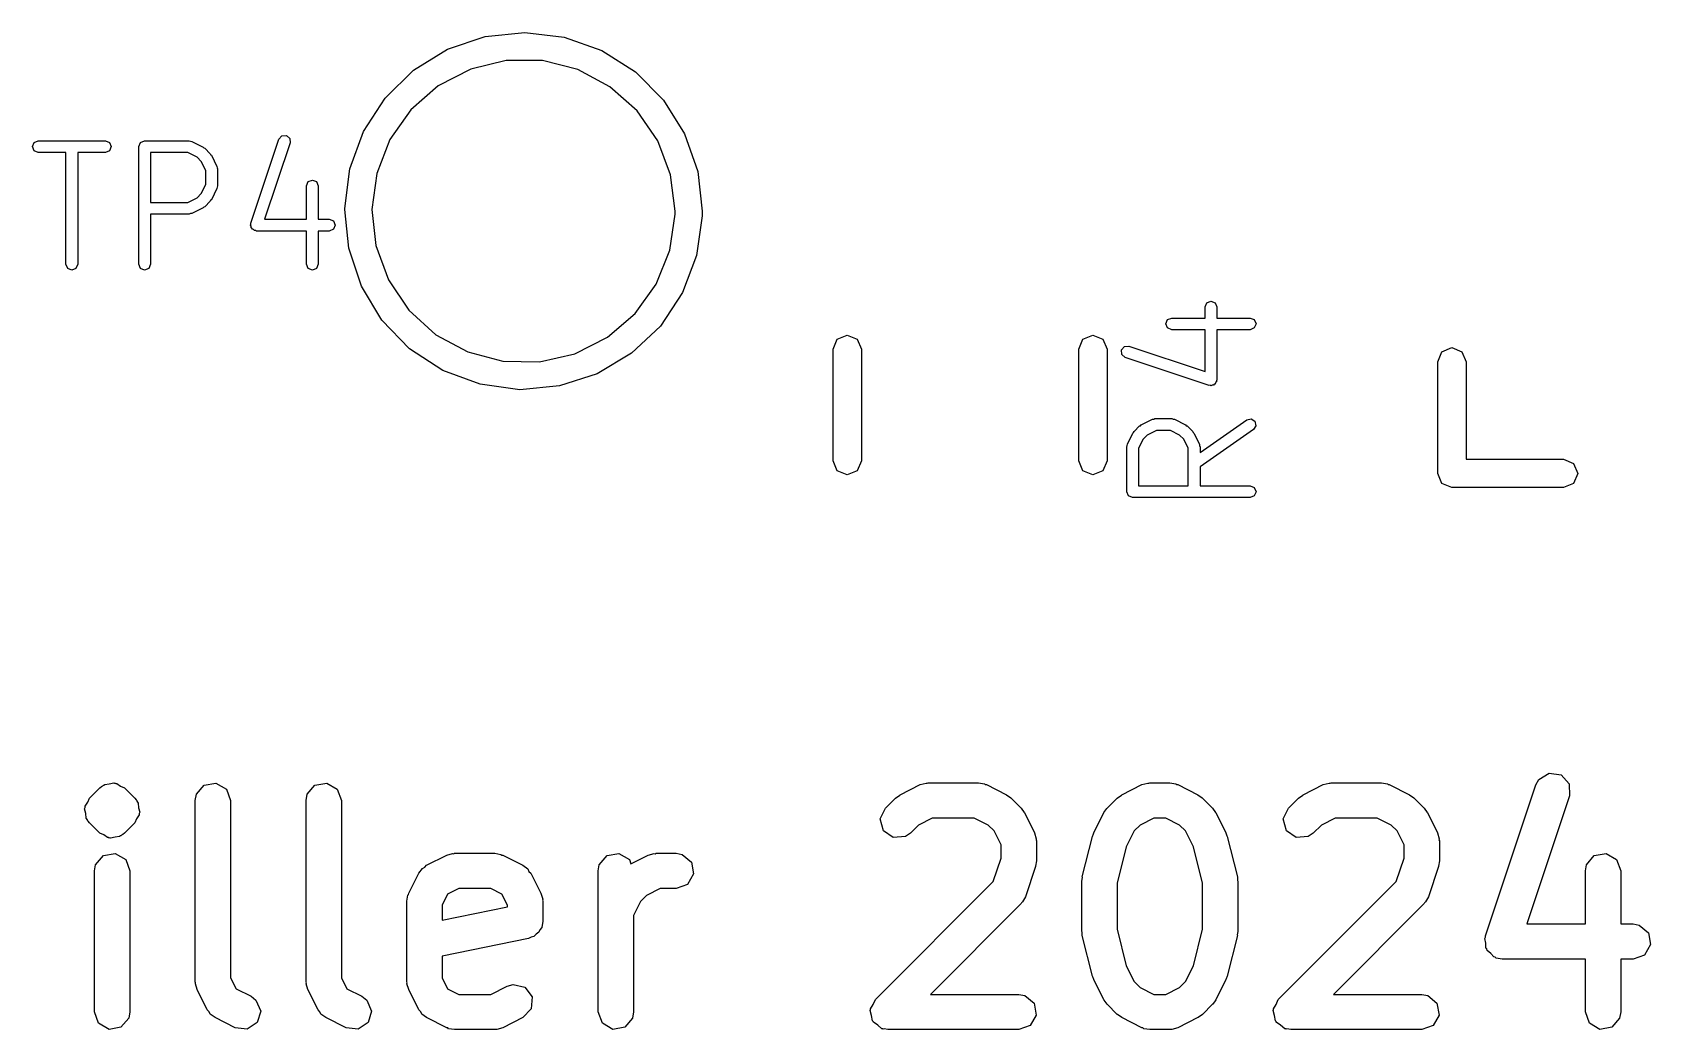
# Model space of a CAD drawing. Extents: x 85.3 to 113.2, y -106.5 to -93.2.
# Drawn here: x 90.91 to 97.8, y -106.48 to -102.24 of the extents above; entities that cross this region are included whole.
import ezdxf

# ---------------------------------------------------------------- set-up
doc = ezdxf.new("R2010")
doc.units = 0
doc.layers.add('BLACK', color=7, linetype='CONTINUOUS')

msp = doc.modelspace()

# ---------------------------------------------------------------- linework, layer by layer
at = {"layer": 'BLACK', "linetype": 'CONTINUOUS'}
for p, q in [((92.6764, -102.312), (92.8368, -102.258)), ((92.8368, -102.258), (93.0053, -102.24)), ((93.0053, -102.24), (93.1735, -102.26)), ((93.1735, -102.26), (93.3332, -102.317)), ((92.5321, -102.401), (92.6764, -102.312)), ((92.9259, -102.36), (92.7753, -102.396)), ((93.0808, -102.36), (92.9259, -102.36)), ((93.231, -102.398), (93.0808, -102.36)), ((93.3332, -102.317), (93.4762, -102.408)), ((92.411, -102.52), (92.5321, -102.401)), ((92.7753, -102.396), (92.6376, -102.467)), ((93.3679, -102.471), (93.231, -102.398)), ((93.4762, -102.408), (93.5956, -102.528)), ((92.6376, -102.467), (92.5209, -102.569)), ((93.4836, -102.574), (93.3679, -102.471)), ((92.3193, -102.662), (92.411, -102.52)), ((92.5209, -102.569), (92.4318, -102.695)), ((93.5713, -102.701), (93.4836, -102.574)), ((93.5956, -102.528), (93.6854, -102.672)), ((90.9105, -102.726), (90.9178, -102.709)), ((90.9178, -102.709), (90.9355, -102.701)), ((90.9355, -102.701), (91.2212, -102.701)), ((91.2212, -102.701), (91.2389, -102.709)), ((91.2389, -102.709), (91.2462, -102.726)), ((91.3629, -102.726), (91.3702, -102.709)), ((91.3702, -102.709), (91.3879, -102.701)), ((91.3879, -102.701), (91.5783, -102.701)), ((91.5783, -102.701), (91.5837, -102.703)), ((91.5837, -102.703), (91.5895, -102.704)), ((91.5895, -102.704), (91.6371, -102.728)), ((91.8403, -103.052), (91.9594, -102.694)), ((92.0068, -102.71), (91.8987, -103.035)), ((91.9594, -102.694), (91.9719, -102.68)), ((91.9719, -102.68), (91.991, -102.679)), ((91.991, -102.679), (92.0055, -102.691)), ((92.0055, -102.691), (92.0068, -102.71)), ((92.2613, -102.821), (92.3193, -102.662)), ((92.4318, -102.695), (92.3756, -102.84)), ((93.6261, -102.846), (93.5713, -102.701)), ((93.6854, -102.672), (93.7411, -102.832)), ((90.9178, -102.744), (90.9105, -102.726)), ((90.9355, -102.751), (90.9178, -102.744)), ((91.0533, -102.751), (90.9355, -102.751)), ((91.0533, -103.226), (91.0533, -102.751)), ((91.2212, -102.751), (91.1033, -102.751)), ((91.1033, -102.751), (91.1033, -103.226)), ((91.2389, -102.744), (91.2212, -102.751)), ((91.2462, -102.726), (91.2389, -102.744)), ((91.3629, -103.226), (91.3629, -102.726)), ((91.4129, -102.751), (91.4129, -102.963)), ((91.5724, -102.751), (91.4129, -102.751)), ((91.6111, -102.771), (91.5724, -102.751)), ((91.6292, -102.789), (91.6111, -102.771)), ((91.6486, -102.827), (91.6292, -102.789)), ((91.6371, -102.728), (91.6398, -102.731)), ((91.6398, -102.731), (91.6436, -102.732)), ((91.6436, -102.732), (91.6674, -102.756)), ((91.6674, -102.756), (91.669, -102.76)), ((91.669, -102.76), (91.6721, -102.763)), ((91.6721, -102.763), (91.6959, -102.81)), ((91.6486, -102.887), (91.6486, -102.827)), ((91.6959, -102.81), (91.6963, -102.816)), ((91.6963, -102.816), (91.6986, -102.821)), ((91.6986, -102.821), (91.6986, -102.893)), ((92.2401, -102.989), (92.2613, -102.821)), ((92.3756, -102.84), (92.3553, -102.993)), ((93.6447, -103), (93.6261, -102.846)), ((93.7411, -102.832), (93.76, -103)), ((91.6111, -102.944), (91.6292, -102.926)), ((91.6292, -102.926), (91.6486, -102.887)), ((91.6959, -102.904), (91.6721, -102.952)), ((91.6963, -102.898), (91.6959, -102.904)), ((91.6986, -102.893), (91.6963, -102.898)), ((92.0771, -102.893), (92.0845, -102.875)), ((92.0771, -103.035), (92.0771, -102.893)), ((92.0845, -102.875), (92.1021, -102.868)), ((92.1021, -102.868), (92.1198, -102.875)), ((92.1198, -102.875), (92.1271, -102.893)), ((92.1271, -102.893), (92.1271, -103.035)), ((91.4129, -102.963), (91.5724, -102.963)), ((91.5724, -102.963), (91.6111, -102.944)), ((91.6371, -102.987), (91.5895, -103.01)), ((91.6398, -102.984), (91.6371, -102.987)), ((91.6436, -102.982), (91.6398, -102.984)), ((91.6674, -102.958), (91.6436, -102.982)), ((91.669, -102.954), (91.6674, -102.958)), ((91.6721, -102.952), (91.669, -102.954)), ((92.2405, -102.993), (92.2401, -102.989)), ((92.2566, -103.158), (92.2405, -102.993)), ((92.3553, -102.993), (92.3723, -103.147)), ((91.5783, -103.013), (91.4129, -103.013)), ((91.4129, -103.013), (91.4129, -103.226)), ((91.5837, -103.011), (91.5783, -103.013)), ((91.5895, -103.01), (91.5837, -103.011)), ((91.839, -103.06), (91.8406, -103.056)), ((91.8413, -103.065), (91.839, -103.06)), ((91.8406, -103.056), (91.8403, -103.052)), ((91.8417, -103.071), (91.8413, -103.065)), ((91.8987, -103.035), (92.0771, -103.035)), ((92.1271, -103.035), (92.1736, -103.035)), ((92.1736, -103.035), (92.1912, -103.042)), ((92.1912, -103.042), (92.1986, -103.06)), ((92.1986, -103.06), (92.1912, -103.077)), ((93.6227, -103.167), (93.6446, -103.014)), ((93.6446, -103.014), (93.6447, -103)), ((93.7597, -103.021), (93.7361, -103.189)), ((93.76, -103), (93.7597, -103.021)), ((91.8448, -103.073), (91.8417, -103.071)), ((91.8464, -103.077), (91.8448, -103.073)), ((91.8517, -103.079), (91.8464, -103.077)), ((91.8561, -103.083), (91.8517, -103.079)), ((91.8602, -103.083), (91.8561, -103.083)), ((91.864, -103.085), (91.8602, -103.083)), ((92.0771, -103.085), (91.864, -103.085)), ((92.0771, -103.226), (92.0771, -103.085)), ((92.1736, -103.085), (92.1271, -103.085)), ((92.1271, -103.085), (92.1271, -103.226)), ((92.1912, -103.077), (92.1736, -103.085)), ((92.3101, -103.319), (92.2566, -103.158)), ((92.3723, -103.147), (92.4256, -103.293)), ((93.565, -103.311), (93.6227, -103.167)), ((93.7361, -103.189), (93.676, -103.347)), ((91.0607, -103.244), (91.0533, -103.226)), ((91.0783, -103.251), (91.0607, -103.244)), ((91.096, -103.244), (91.0783, -103.251)), ((91.1033, -103.226), (91.096, -103.244)), ((91.3702, -103.244), (91.3629, -103.226)), ((91.3879, -103.251), (91.3702, -103.244)), ((91.4055, -103.244), (91.3879, -103.251)), ((91.4129, -103.226), (91.4055, -103.244)), ((92.0845, -103.244), (92.0771, -103.226)), ((92.1021, -103.251), (92.0845, -103.244)), ((92.1198, -103.244), (92.1021, -103.251)), ((92.1271, -103.226), (92.1198, -103.244)), ((92.3979, -103.464), (92.3101, -103.319)), ((92.4256, -103.293), (92.512, -103.421)), ((93.4746, -103.436), (93.565, -103.311)), ((93.676, -103.347), (93.5822, -103.489)), ((95.8997, -103.408), (95.907, -103.391)), ((95.8997, -103.455), (95.8997, -103.408)), ((95.907, -103.391), (95.9247, -103.383)), ((95.9247, -103.383), (95.9424, -103.391)), ((95.9424, -103.391), (95.9497, -103.408)), ((95.9497, -103.408), (95.9497, -103.455)), ((92.5156, -103.586), (92.3979, -103.464)), ((92.512, -103.421), (92.6265, -103.526)), ((93.3568, -103.537), (93.4746, -103.436)), ((95.7331, -103.48), (95.7404, -103.462)), ((95.7404, -103.462), (95.7581, -103.455)), ((95.7581, -103.455), (95.8997, -103.455)), ((95.9497, -103.455), (96.0914, -103.455)), ((96.0914, -103.455), (96.1091, -103.462)), ((96.1091, -103.462), (96.1164, -103.48)), ((92.6265, -103.526), (92.7627, -103.599)), ((93.2184, -103.607), (93.3568, -103.537)), ((93.5822, -103.489), (93.4595, -103.605)), ((94.3175, -103.588), (94.3351, -103.545)), ((94.3351, -103.545), (94.3775, -103.528)), ((94.3775, -103.528), (94.4199, -103.545)), ((94.4199, -103.545), (94.4375, -103.588)), ((95.3625, -103.588), (95.3801, -103.545)), ((95.3801, -103.545), (95.4225, -103.528)), ((95.4225, -103.528), (95.4649, -103.545)), ((95.4649, -103.545), (95.4825, -103.588)), ((95.7404, -103.497), (95.7331, -103.48)), ((95.7581, -103.505), (95.7404, -103.497)), ((95.8997, -103.505), (95.7581, -103.505)), ((95.8997, -103.683), (95.8997, -103.505)), ((96.0914, -103.505), (95.9497, -103.505)), ((95.9497, -103.505), (95.9497, -103.718)), ((96.1091, -103.497), (96.0914, -103.505)), ((96.1164, -103.48), (96.1091, -103.497)), ((92.6573, -103.678), (92.5156, -103.586)), ((92.7627, -103.599), (92.9125, -103.639)), ((93.0674, -103.641), (93.2184, -103.607)), ((93.4595, -103.605), (93.314, -103.692)), ((94.3175, -104.062), (94.3175, -103.588)), ((94.4375, -103.588), (94.4375, -104.062)), ((95.3625, -104.062), (95.3625, -103.588)), ((95.4825, -103.588), (95.4825, -104.062)), ((95.5439, -103.591), (95.5564, -103.576)), ((95.5452, -103.61), (95.5439, -103.591)), ((95.5597, -103.623), (95.5452, -103.61)), ((95.5564, -103.576), (95.5755, -103.575)), ((95.5755, -103.575), (95.8997, -103.683)), ((96.89, -103.641), (96.9076, -103.599)), ((96.9076, -103.599), (96.95, -103.581)), ((96.95, -103.581), (96.9924, -103.599)), ((96.9924, -103.599), (97.01, -103.641)), ((92.8161, -103.737), (92.6573, -103.678)), ((92.9125, -103.639), (93.0674, -103.641)), ((95.9168, -103.742), (95.5597, -103.623)), ((96.89, -104.116), (96.89, -103.641)), ((97.01, -103.641), (97.01, -104.056)), ((92.9841, -103.76), (92.8161, -103.737)), ((93.1528, -103.744), (92.9841, -103.76)), ((93.314, -103.692), (93.1528, -103.744)), ((95.9209, -103.741), (95.9168, -103.742)), ((95.9247, -103.743), (95.9209, -103.741)), ((95.9301, -103.741), (95.9247, -103.743)), ((95.9359, -103.74), (95.9301, -103.741)), ((95.9386, -103.737), (95.9359, -103.74)), ((95.9424, -103.736), (95.9386, -103.737)), ((95.9446, -103.73), (95.9424, -103.736)), ((95.9484, -103.726), (95.9446, -103.73)), ((95.9497, -103.718), (95.9481, -103.722)), ((95.9481, -103.722), (95.9484, -103.726)), ((95.6278, -103.91), (95.6754, -103.886)), ((95.6754, -103.886), (95.6813, -103.886)), ((95.6813, -103.886), (95.6866, -103.883)), ((95.6866, -103.883), (95.7581, -103.883)), ((95.7581, -103.883), (95.7634, -103.886)), ((95.7634, -103.886), (95.7692, -103.886)), ((95.7692, -103.886), (95.8169, -103.91)), ((95.8783, -104.027), (96.0771, -103.888)), ((96.0771, -103.888), (96.0957, -103.884)), ((96.0957, -103.884), (96.1119, -103.894)), ((95.569, -103.992), (95.5928, -103.945)), ((95.5928, -103.945), (95.5959, -103.942)), ((95.5959, -103.942), (95.5975, -103.938)), ((95.5975, -103.938), (95.6213, -103.914)), ((95.6213, -103.914), (95.6251, -103.913)), ((95.6251, -103.913), (95.6278, -103.91)), ((95.6538, -103.953), (95.6357, -103.971)), ((95.6925, -103.933), (95.6538, -103.953)), ((95.7522, -103.933), (95.6925, -103.933)), ((95.7909, -103.953), (95.7522, -103.933)), ((95.8089, -103.971), (95.7909, -103.953)), ((95.8169, -103.91), (95.8196, -103.913)), ((95.8196, -103.913), (95.8234, -103.914)), ((95.8234, -103.914), (95.8472, -103.938)), ((95.8472, -103.938), (95.8487, -103.942)), ((95.8487, -103.942), (95.8518, -103.945)), ((95.8518, -103.945), (95.8757, -103.992)), ((96.1057, -103.929), (95.8783, -104.088)), ((96.116, -103.913), (96.1057, -103.929)), ((96.1119, -103.894), (96.116, -103.913)), ((95.5664, -104.004), (95.5686, -103.998)), ((95.5664, -104.194), (95.5664, -104.004)), ((95.5686, -103.998), (95.569, -103.992)), ((95.6357, -103.971), (95.6164, -104.009)), ((95.6164, -104.009), (95.6164, -104.169)), ((95.8283, -104.009), (95.8089, -103.971)), ((95.8283, -104.169), (95.8283, -104.009)), ((95.8757, -103.992), (95.8761, -103.998)), ((95.8761, -103.998), (95.8783, -104.004)), ((95.8783, -104.004), (95.8783, -104.027)), ((94.3351, -104.105), (94.3175, -104.062)), ((94.4375, -104.062), (94.4199, -104.105)), ((95.3801, -104.105), (95.3625, -104.062)), ((95.4825, -104.062), (95.4649, -104.105)), ((95.8783, -104.088), (95.8783, -104.169)), ((97.01, -104.056), (97.425, -104.056)), ((97.425, -104.056), (97.4674, -104.074)), ((97.4674, -104.074), (97.485, -104.116)), ((94.3775, -104.122), (94.3351, -104.105)), ((94.4199, -104.105), (94.3775, -104.122)), ((95.4225, -104.122), (95.3801, -104.105)), ((95.4649, -104.105), (95.4225, -104.122)), ((96.9076, -104.159), (96.89, -104.116)), ((96.95, -104.176), (96.9076, -104.159)), ((97.4674, -104.159), (97.425, -104.176)), ((97.485, -104.116), (97.4674, -104.159)), ((95.5737, -104.212), (95.5664, -104.194)), ((95.5914, -104.219), (95.5737, -104.212)), ((96.0914, -104.219), (95.5914, -104.219)), ((95.6164, -104.169), (95.8283, -104.169)), ((95.8783, -104.169), (96.0914, -104.169)), ((96.0914, -104.169), (96.1091, -104.176)), ((96.1091, -104.212), (96.0914, -104.219)), ((96.1091, -104.176), (96.1164, -104.194)), ((96.1164, -104.194), (96.1091, -104.212)), ((97.425, -104.176), (96.95, -104.176)), ((97.3198, -105.418), (97.3635, -105.391)), ((97.3635, -105.391), (97.4143, -105.398)), ((97.4143, -105.398), (97.4483, -105.437)), ((91.1541, -105.497), (91.197, -105.454)), ((91.197, -105.454), (91.2051, -105.448)), ((91.2051, -105.448), (91.207, -105.446)), ((91.207, -105.446), (91.2102, -105.445)), ((91.2102, -105.445), (91.2104, -105.445)), ((91.2104, -105.445), (91.2125, -105.442)), ((91.2125, -105.442), (91.2145, -105.442)), ((91.2145, -105.442), (91.2183, -105.439)), ((91.2183, -105.439), (91.2377, -105.437)), ((91.2377, -105.437), (91.2565, -105.432)), ((91.2565, -105.432), (91.2596, -105.434)), ((91.2596, -105.434), (91.263, -105.433)), ((91.263, -105.433), (91.266, -105.435)), ((91.266, -105.435), (91.2694, -105.435)), ((91.2694, -105.435), (91.2854, -105.446)), ((91.2854, -105.446), (91.303, -105.454)), ((91.303, -105.454), (91.3459, -105.497)), ((91.6081, -105.481), (91.6411, -105.442)), ((91.6411, -105.442), (91.6916, -105.433)), ((91.6916, -105.433), (91.736, -105.459)), ((91.736, -105.459), (91.7536, -105.507)), ((92.0795, -105.481), (92.1125, -105.442)), ((92.1125, -105.442), (92.163, -105.433)), ((92.163, -105.433), (92.2075, -105.459)), ((92.2075, -105.459), (92.225, -105.507)), ((94.6022, -105.483), (94.6879, -105.44)), ((94.6879, -105.44), (94.7129, -105.433)), ((94.7129, -105.433), (94.7172, -105.434)), ((94.7172, -105.434), (94.7214, -105.432)), ((94.7214, -105.432), (94.9357, -105.432)), ((94.9357, -105.432), (94.9614, -105.437)), ((94.9614, -105.437), (94.9648, -105.44)), ((94.9648, -105.44), (94.9693, -105.44)), ((94.9693, -105.44), (95.055, -105.483)), ((95.545, -105.483), (95.6307, -105.44)), ((95.6307, -105.44), (95.6557, -105.433)), ((95.6557, -105.433), (95.6601, -105.434)), ((95.6601, -105.434), (95.6643, -105.432)), ((95.6643, -105.432), (95.75, -105.432)), ((95.75, -105.432), (95.7757, -105.437)), ((95.7757, -105.437), (95.7791, -105.44)), ((95.7791, -105.44), (95.7835, -105.44)), ((95.7835, -105.44), (95.8693, -105.483)), ((96.3165, -105.483), (96.4022, -105.44)), ((96.4022, -105.44), (96.4271, -105.433)), ((96.4271, -105.433), (96.4315, -105.434)), ((96.4315, -105.434), (96.4357, -105.432)), ((96.4357, -105.432), (96.65, -105.432)), ((96.65, -105.432), (96.6757, -105.437)), ((96.6757, -105.437), (96.6791, -105.44)), ((96.6791, -105.44), (96.6835, -105.44)), ((96.6835, -105.44), (96.7693, -105.483)), ((97.0931, -106.083), (97.3074, -105.441)), ((97.3074, -105.441), (97.3198, -105.418)), ((97.4483, -105.437), (97.4497, -105.488)), ((91.1324, -105.543), (91.1353, -105.537)), ((91.1375, -105.562), (91.1324, -105.543)), ((91.1347, -105.531), (91.1459, -105.515)), ((91.1353, -105.537), (91.1347, -105.531)), ((91.1459, -105.515), (91.1541, -105.497)), ((91.3459, -105.497), (91.3516, -105.505)), ((91.3516, -105.505), (91.3543, -105.507)), ((91.3543, -105.507), (91.3552, -105.51)), ((91.3552, -105.51), (91.3608, -105.518)), ((91.3608, -105.518), (91.3625, -105.538)), ((91.3625, -105.538), (91.3676, -105.557)), ((91.6036, -105.507), (91.6081, -105.481)), ((91.6036, -106.279), (91.6036, -105.507)), ((91.7536, -105.507), (91.7536, -106.261)), ((92.075, -105.507), (92.0795, -105.481)), ((92.075, -106.279), (92.075, -105.507)), ((92.225, -105.507), (92.225, -106.261)), ((94.5181, -105.586), (94.5398, -105.54)), ((94.5398, -105.54), (94.5827, -105.497)), ((94.5827, -105.497), (94.601, -105.484)), ((94.601, -105.484), (94.6022, -105.483)), ((95.055, -105.483), (95.073, -105.496)), ((95.073, -105.496), (95.0745, -105.497)), ((95.0745, -105.497), (95.1173, -105.54)), ((95.1173, -105.54), (95.1302, -105.558)), ((95.4686, -105.559), (95.482, -105.541)), ((95.482, -105.541), (95.4827, -105.54)), ((95.4827, -105.54), (95.5255, -105.497)), ((95.5255, -105.497), (95.5439, -105.484)), ((95.5439, -105.484), (95.545, -105.483)), ((95.8693, -105.483), (95.8873, -105.496)), ((95.8873, -105.496), (95.8887, -105.497)), ((95.8887, -105.497), (95.9316, -105.54)), ((95.9316, -105.54), (95.9445, -105.558)), ((96.2324, -105.586), (96.2541, -105.54)), ((96.2541, -105.54), (96.297, -105.497)), ((96.297, -105.497), (96.3153, -105.484)), ((96.3153, -105.484), (96.3165, -105.483)), ((96.7693, -105.483), (96.7873, -105.496)), ((96.7873, -105.496), (96.7887, -105.497)), ((96.7887, -105.497), (96.8316, -105.54)), ((96.8316, -105.54), (96.8445, -105.558)), ((97.4497, -105.488), (97.2683, -106.032)), ((91.1392, -105.582), (91.1375, -105.562)), ((91.1448, -105.59), (91.1392, -105.582)), ((91.1457, -105.593), (91.1448, -105.59)), ((91.1484, -105.595), (91.1457, -105.593)), ((91.1541, -105.603), (91.1484, -105.595)), ((91.197, -105.646), (91.1541, -105.603)), ((91.3459, -105.603), (91.303, -105.646)), ((91.3541, -105.585), (91.3459, -105.603)), ((91.3653, -105.569), (91.3541, -105.585)), ((91.3676, -105.557), (91.3647, -105.563)), ((91.3647, -105.563), (91.3653, -105.569)), ((94.5314, -105.636), (94.5181, -105.586)), ((94.6801, -105.612), (94.6459, -105.646)), ((94.7391, -105.582), (94.6801, -105.612)), ((94.918, -105.582), (94.7391, -105.582)), ((94.977, -105.612), (94.918, -105.582)), ((95.0026, -105.637), (94.977, -105.612)), ((95.1302, -105.558), (95.1314, -105.559)), ((95.1314, -105.559), (95.1742, -105.645)), ((95.4258, -105.645), (95.4686, -105.559)), ((95.623, -105.612), (95.5974, -105.637)), ((95.682, -105.582), (95.623, -105.612)), ((95.7323, -105.582), (95.682, -105.582)), ((95.7913, -105.612), (95.7323, -105.582)), ((95.8169, -105.637), (95.7913, -105.612)), ((95.9445, -105.558), (95.9457, -105.559)), ((95.9457, -105.559), (95.9885, -105.645)), ((96.2457, -105.636), (96.2324, -105.586)), ((96.3944, -105.612), (96.3602, -105.646)), ((96.4534, -105.582), (96.3944, -105.612)), ((96.6323, -105.582), (96.4534, -105.582)), ((96.6913, -105.612), (96.6323, -105.582)), ((96.7169, -105.637), (96.6913, -105.612)), ((96.8445, -105.558), (96.8457, -105.559)), ((96.8457, -105.559), (96.8885, -105.645)), ((91.2146, -105.654), (91.197, -105.646)), ((91.2306, -105.665), (91.2146, -105.654)), ((91.234, -105.665), (91.2306, -105.665)), ((91.237, -105.667), (91.234, -105.665)), ((91.2404, -105.666), (91.237, -105.667)), ((91.2435, -105.668), (91.2404, -105.666)), ((91.2623, -105.663), (91.2435, -105.668)), ((91.2817, -105.661), (91.2623, -105.663)), ((91.2855, -105.658), (91.2817, -105.661)), ((91.2875, -105.658), (91.2855, -105.658)), ((91.2896, -105.655), (91.2875, -105.658)), ((91.2898, -105.655), (91.2896, -105.655)), ((91.293, -105.654), (91.2898, -105.655)), ((91.2949, -105.652), (91.293, -105.654)), ((91.303, -105.646), (91.2949, -105.652)), ((94.5734, -105.665), (94.5314, -105.636)), ((94.6246, -105.661), (94.5734, -105.665)), ((94.6459, -105.646), (94.6246, -105.661)), ((95.0321, -105.696), (95.0026, -105.637)), ((95.1742, -105.645), (95.1816, -105.67)), ((95.1816, -105.67), (95.1806, -105.674)), ((95.1806, -105.674), (95.1821, -105.679)), ((95.1821, -105.679), (95.1821, -105.764)), ((95.3772, -105.832), (95.4201, -105.66)), ((95.4201, -105.66), (95.4254, -105.649)), ((95.4254, -105.649), (95.4258, -105.645)), ((95.5974, -105.637), (95.5636, -105.705)), ((95.8507, -105.705), (95.8169, -105.637)), ((95.9885, -105.645), (95.9922, -105.657)), ((95.9922, -105.657), (95.9942, -105.66)), ((95.9942, -105.66), (96.037, -105.832)), ((96.2877, -105.665), (96.2457, -105.636)), ((96.3388, -105.661), (96.2877, -105.665)), ((96.3602, -105.646), (96.3388, -105.661)), ((96.7464, -105.696), (96.7169, -105.637)), ((96.8885, -105.645), (96.8959, -105.67)), ((96.8959, -105.67), (96.8949, -105.674)), ((96.8949, -105.674), (96.8964, -105.679)), ((96.8964, -105.679), (96.8964, -105.764)), ((91.1795, -105.781), (91.2125, -105.742)), ((91.2125, -105.742), (91.263, -105.733)), ((91.263, -105.733), (91.3075, -105.759)), ((92.5879, -105.783), (92.6736, -105.74)), ((92.6736, -105.74), (92.6986, -105.733)), ((92.6986, -105.733), (92.7029, -105.734)), ((92.7029, -105.734), (92.7071, -105.732)), ((92.7071, -105.732), (92.8786, -105.732)), ((92.8786, -105.732), (92.9042, -105.737)), ((92.9042, -105.737), (92.9077, -105.74)), ((92.9077, -105.74), (92.9121, -105.74)), ((92.9121, -105.74), (92.9978, -105.783)), ((93.3224, -105.781), (93.3554, -105.742)), ((93.3554, -105.742), (93.4059, -105.733)), ((93.4059, -105.733), (93.4503, -105.759)), ((93.4569, -105.777), (93.5307, -105.74)), ((93.5307, -105.74), (93.5557, -105.733)), ((93.5557, -105.733), (93.5601, -105.734)), ((93.5601, -105.734), (93.5643, -105.732)), ((93.5643, -105.732), (93.65, -105.732)), ((93.65, -105.732), (93.6757, -105.737)), ((93.6757, -105.737), (93.715, -105.77)), ((95.0321, -105.752), (95.0321, -105.696)), ((95.5636, -105.705), (95.525, -105.859)), ((95.8893, -105.859), (95.8507, -105.705)), ((96.7464, -105.752), (96.7464, -105.696)), ((97.5224, -105.781), (97.5554, -105.742)), ((97.5554, -105.742), (97.6059, -105.733)), ((97.6059, -105.733), (97.6503, -105.759)), ((91.175, -105.807), (91.1795, -105.781)), ((91.175, -106.407), (91.175, -105.807)), ((91.3075, -105.759), (91.325, -105.807)), ((91.325, -105.807), (91.325, -106.407)), ((92.5115, -105.902), (92.5543, -105.816)), ((92.5543, -105.816), (92.5699, -105.796)), ((92.5699, -105.796), (92.5802, -105.791)), ((92.5802, -105.791), (92.5879, -105.783)), ((92.9978, -105.783), (93.0187, -105.798)), ((93.0187, -105.798), (93.0232, -105.809)), ((93.0232, -105.809), (93.0314, -105.816)), ((93.0314, -105.816), (93.0742, -105.902)), ((93.3179, -105.807), (93.3224, -105.781)), ((93.3179, -106.407), (93.3179, -105.807)), ((93.4503, -105.759), (93.4569, -105.777)), ((93.715, -105.77), (93.7239, -105.82)), ((94.9987, -105.852), (95.0321, -105.752)), ((95.1783, -105.788), (95.1354, -105.917)), ((95.1821, -105.764), (95.1782, -105.786)), ((95.1782, -105.786), (95.1783, -105.788)), ((96.713, -105.852), (96.7464, -105.752)), ((96.8926, -105.788), (96.8497, -105.917)), ((96.8964, -105.764), (96.8925, -105.786)), ((96.8925, -105.786), (96.8926, -105.788)), ((97.5179, -105.807), (97.5224, -105.781)), ((97.5179, -106.032), (97.5179, -105.807)), ((97.6503, -105.759), (97.6679, -105.807)), ((97.6679, -105.807), (97.6679, -106.032)), ((92.7248, -105.882), (92.6773, -105.906)), ((92.8609, -105.882), (92.7248, -105.882)), ((92.9084, -105.906), (92.8609, -105.882)), ((93.582, -105.882), (93.523, -105.912)), ((93.65, -105.882), (93.582, -105.882)), ((93.6982, -105.865), (93.65, -105.882)), ((93.7239, -105.82), (93.6982, -105.865)), ((94.497, -106.354), (94.9987, -105.852)), ((95.375, -105.85), (95.3776, -105.835)), ((95.375, -106.064), (95.375, -105.85)), ((95.3776, -105.835), (95.3772, -105.832)), ((95.525, -105.859), (95.525, -106.055)), ((95.8893, -106.055), (95.8893, -105.859)), ((96.037, -105.832), (96.0381, -105.847)), ((96.0381, -105.847), (96.0393, -105.85)), ((96.0393, -105.85), (96.0393, -106.064)), ((96.2113, -106.354), (96.713, -105.852)), ((92.5036, -105.936), (92.5081, -105.91)), ((92.5036, -106.279), (92.5036, -105.936)), ((92.5081, -105.91), (92.511, -105.907)), ((92.511, -105.907), (92.5115, -105.902)), ((92.6773, -105.906), (92.6536, -105.953)), ((92.6536, -105.953), (92.6536, -106.016)), ((92.9321, -105.953), (92.9084, -105.906)), ((92.9321, -105.96), (92.9321, -105.953)), ((93.0742, -105.902), (93.0816, -105.927)), ((93.0816, -105.927), (93.0806, -105.931)), ((93.0806, -105.931), (93.0821, -105.936)), ((93.0821, -105.936), (93.0821, -106.021)), ((93.4974, -105.937), (93.4679, -105.996)), ((93.523, -105.912), (93.4974, -105.937)), ((95.1173, -105.946), (94.7311, -106.332)), ((95.1192, -105.942), (95.1173, -105.946)), ((95.123, -105.939), (95.1192, -105.942)), ((95.1354, -105.917), (95.123, -105.939)), ((96.8316, -105.946), (96.4454, -106.332)), ((96.8335, -105.942), (96.8316, -105.946)), ((96.8373, -105.939), (96.8335, -105.942)), ((96.8497, -105.917), (96.8373, -105.939)), ((92.6536, -106.016), (92.9321, -105.96)), ((93.0821, -106.021), (93.0776, -106.047)), ((93.4679, -105.996), (93.4679, -106.407)), ((93.0324, -106.089), (93.0219, -106.095)), ((93.0446, -106.086), (93.0324, -106.089)), ((93.0537, -106.076), (93.0446, -106.086)), ((93.0657, -106.068), (93.0537, -106.076)), ((93.0697, -106.057), (93.0657, -106.068)), ((93.0776, -106.047), (93.0697, -106.057)), ((95.3762, -106.068), (95.375, -106.064)), ((95.3772, -106.082), (95.3762, -106.068)), ((95.4201, -106.254), (95.3772, -106.082)), ((95.525, -106.055), (95.5636, -106.21)), ((95.8507, -106.21), (95.8893, -106.055)), ((96.037, -106.082), (95.9942, -106.254)), ((96.0393, -106.064), (96.0367, -106.079)), ((96.0367, -106.079), (96.037, -106.082)), ((97.0904, -106.094), (97.0933, -106.089)), ((97.094, -106.114), (97.0904, -106.094)), ((97.0933, -106.089), (97.0931, -106.083)), ((97.2683, -106.032), (97.5179, -106.032)), ((97.6679, -106.032), (97.7214, -106.032)), ((97.7214, -106.032), (97.7471, -106.037)), ((97.7471, -106.037), (97.7864, -106.07)), ((97.7864, -106.07), (97.7953, -106.12)), ((93.0219, -106.095), (92.6536, -106.169)), ((97.0945, -106.135), (97.094, -106.114)), ((97.0983, -106.139), (97.0945, -106.135)), ((97.0993, -106.145), (97.0983, -106.139)), ((97.115, -106.158), (97.0993, -106.145)), ((97.1286, -106.173), (97.115, -106.158)), ((97.7953, -106.12), (97.7696, -106.165)), ((92.6536, -106.169), (92.6536, -106.261)), ((95.5636, -106.21), (95.5974, -106.277)), ((95.8169, -106.277), (95.8507, -106.21)), ((97.1342, -106.174), (97.1286, -106.173)), ((97.1386, -106.178), (97.1342, -106.174)), ((97.1643, -106.182), (97.1386, -106.178)), ((97.5179, -106.182), (97.1643, -106.182)), ((97.5179, -106.407), (97.5179, -106.182)), ((97.7214, -106.182), (97.6679, -106.182)), ((97.6679, -106.182), (97.6679, -106.407)), ((97.7696, -106.165), (97.7214, -106.182)), ((91.6051, -106.283), (91.6036, -106.279)), ((91.6041, -106.287), (91.6051, -106.283)), ((91.6115, -106.312), (91.6041, -106.287)), ((91.7536, -106.261), (91.7773, -106.308)), ((92.0765, -106.283), (92.075, -106.279)), ((92.0755, -106.287), (92.0765, -106.283)), ((92.0829, -106.312), (92.0755, -106.287)), ((92.225, -106.261), (92.2488, -106.308)), ((92.5051, -106.283), (92.5036, -106.279)), ((92.5041, -106.287), (92.5051, -106.283)), ((92.5115, -106.312), (92.5041, -106.287)), ((92.6536, -106.261), (92.6773, -106.308)), ((92.8609, -106.332), (92.9307, -106.297)), ((92.9307, -106.297), (92.9557, -106.29)), ((92.9557, -106.29), (93.0056, -106.302)), ((95.4221, -106.257), (95.4201, -106.254)), ((95.4258, -106.269), (95.4221, -106.257)), ((95.4686, -106.355), (95.4258, -106.269)), ((95.5974, -106.277), (95.623, -106.303)), ((95.7913, -106.303), (95.8169, -106.277)), ((95.9885, -106.269), (95.9457, -106.355)), ((95.9889, -106.266), (95.9885, -106.269)), ((95.9942, -106.254), (95.9889, -106.266)), ((91.6543, -106.398), (91.6115, -106.312)), ((91.7773, -106.308), (91.8407, -106.34)), ((91.8407, -106.34), (91.8616, -106.356)), ((91.8616, -106.356), (91.882, -106.403)), ((92.1258, -106.398), (92.0829, -106.312)), ((92.2488, -106.308), (92.3121, -106.34)), ((92.3121, -106.34), (92.333, -106.356)), ((92.333, -106.356), (92.3534, -106.403)), ((92.5543, -106.398), (92.5115, -106.312)), ((92.6773, -106.308), (92.7248, -106.332)), ((92.7248, -106.332), (92.8609, -106.332)), ((93.0056, -106.302), (93.0362, -106.343)), ((93.0362, -106.343), (93.0331, -106.394)), ((94.4874, -106.375), (94.497, -106.354)), ((94.7311, -106.332), (95.1071, -106.332)), ((95.1071, -106.332), (95.1328, -106.337)), ((95.1328, -106.337), (95.1721, -106.37)), ((95.1721, -106.37), (95.181, -106.42)), ((95.4698, -106.356), (95.4686, -106.355)), ((95.4827, -106.374), (95.4698, -106.356)), ((95.623, -106.303), (95.682, -106.332)), ((95.682, -106.332), (95.7323, -106.332)), ((95.7323, -106.332), (95.7913, -106.303)), ((95.9457, -106.355), (95.9323, -106.373)), ((96.2017, -106.375), (96.2113, -106.354)), ((96.4454, -106.332), (96.8214, -106.332)), ((96.8214, -106.332), (96.8471, -106.337)), ((96.8471, -106.337), (96.8864, -106.37)), ((96.8864, -106.37), (96.8953, -106.42)), ((91.1925, -106.455), (91.175, -106.407)), ((91.3205, -106.433), (91.2875, -106.472)), ((91.325, -106.407), (91.3205, -106.433)), ((91.6625, -106.406), (91.6543, -106.398)), ((91.667, -106.416), (91.6625, -106.406)), ((91.6879, -106.431), (91.667, -106.416)), ((91.7736, -106.474), (91.6879, -106.431)), ((91.882, -106.403), (91.8674, -106.452)), ((92.1339, -106.406), (92.1258, -106.398)), ((92.1384, -106.416), (92.1339, -106.406)), ((92.1593, -106.431), (92.1384, -106.416)), ((92.245, -106.474), (92.1593, -106.431)), ((92.3534, -106.403), (92.3388, -106.452)), ((92.5625, -106.406), (92.5543, -106.398)), ((92.567, -106.416), (92.5625, -106.406)), ((92.5879, -106.431), (92.567, -106.416)), ((92.6736, -106.474), (92.5879, -106.431)), ((92.9978, -106.431), (92.9121, -106.474)), ((93.0331, -106.394), (92.9978, -106.431)), ((93.3354, -106.455), (93.3179, -106.407)), ((93.4633, -106.433), (93.4304, -106.472)), ((93.4679, -106.407), (93.4633, -106.433)), ((94.4753, -106.401), (94.4767, -106.397)), ((94.4811, -106.422), (94.4753, -106.401)), ((94.4761, -106.394), (94.4874, -106.375)), ((94.4767, -106.397), (94.4761, -106.394)), ((94.485, -106.445), (94.4811, -106.422)), ((95.181, -106.42), (95.1554, -106.465)), ((95.5255, -106.417), (95.4827, -106.374)), ((95.527, -106.418), (95.5255, -106.417)), ((95.545, -106.431), (95.527, -106.418)), ((95.6307, -106.474), (95.545, -106.431)), ((95.8693, -106.431), (95.7835, -106.474)), ((95.8704, -106.43), (95.8693, -106.431)), ((95.8887, -106.417), (95.8704, -106.43)), ((95.9316, -106.374), (95.8887, -106.417)), ((95.9323, -106.373), (95.9316, -106.374)), ((96.1896, -106.401), (96.191, -106.397)), ((96.1954, -106.422), (96.1896, -106.401)), ((96.1904, -106.394), (96.2017, -106.375)), ((96.191, -106.397), (96.1904, -106.394)), ((96.1993, -106.445), (96.1954, -106.422)), ((96.8953, -106.42), (96.8696, -106.465)), ((97.5354, -106.455), (97.5179, -106.407)), ((97.6633, -106.433), (97.6304, -106.472)), ((97.6679, -106.407), (97.6633, -106.433)), ((91.237, -106.481), (91.1925, -106.455)), ((91.2875, -106.472), (91.237, -106.481)), ((91.8246, -106.48), (91.7736, -106.474)), ((91.8674, -106.452), (91.8246, -106.48)), ((92.296, -106.48), (92.245, -106.474)), ((92.3388, -106.452), (92.296, -106.48)), ((92.6781, -106.475), (92.6736, -106.474)), ((92.6815, -106.478), (92.6781, -106.475)), ((92.7071, -106.482), (92.6815, -106.478)), ((92.8786, -106.482), (92.7071, -106.482)), ((92.8828, -106.481), (92.8786, -106.482)), ((92.8871, -106.482), (92.8828, -106.481)), ((92.9121, -106.474), (92.8871, -106.482)), ((93.3798, -106.481), (93.3354, -106.455)), ((93.4304, -106.472), (93.3798, -106.481)), ((94.4877, -106.447), (94.485, -106.445)), ((94.4886, -106.45), (94.4877, -106.447)), ((94.5071, -106.463), (94.4886, -106.45)), ((94.5243, -106.478), (94.5071, -106.463)), ((94.5289, -106.478), (94.5243, -106.478)), ((94.5306, -106.48), (94.5289, -106.478)), ((94.5339, -106.479), (94.5306, -106.48)), ((94.55, -106.482), (94.5339, -106.479)), ((95.1071, -106.482), (94.55, -106.482)), ((95.1554, -106.465), (95.1071, -106.482)), ((95.6352, -106.475), (95.6307, -106.474)), ((95.6386, -106.478), (95.6352, -106.475)), ((95.6643, -106.482), (95.6386, -106.478)), ((95.75, -106.482), (95.6643, -106.482)), ((95.7542, -106.481), (95.75, -106.482)), ((95.7586, -106.482), (95.7542, -106.481)), ((95.7835, -106.474), (95.7586, -106.482)), ((96.202, -106.447), (96.1993, -106.445)), ((96.2028, -106.45), (96.202, -106.447)), ((96.2213, -106.463), (96.2028, -106.45)), ((96.2386, -106.478), (96.2213, -106.463)), ((96.2432, -106.478), (96.2386, -106.478)), ((96.2449, -106.48), (96.2432, -106.478)), ((96.2482, -106.479), (96.2449, -106.48)), ((96.2643, -106.482), (96.2482, -106.479)), ((96.8214, -106.482), (96.2643, -106.482)), ((96.8696, -106.465), (96.8214, -106.482)), ((97.5798, -106.481), (97.5354, -106.455)), ((97.6304, -106.472), (97.5798, -106.481))]:
    msp.add_line(p, q, dxfattribs=at)

doc.saveas('drawing.dxf')
